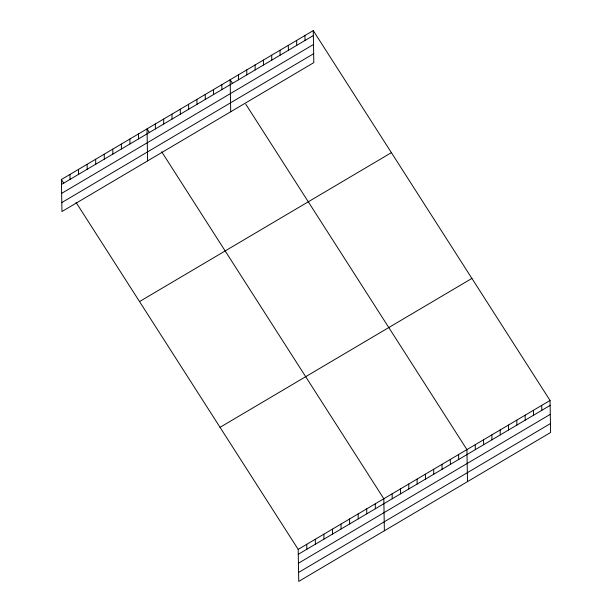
<?xml version="1.0" encoding="UTF-8"?>
<svg xmlns="http://www.w3.org/2000/svg" width="612" height="612" viewBox="0 0 612 612"><rect width="100%" height="100%" fill="white"/><g stroke="black" fill="none" stroke-linecap="round" stroke-linejoin="round"><path stroke-width="0.92" d="M313.26 30.6L313.818 62.623L61.957 211.53L61.399 179.507L313.26 30.6L550.043 400.47L550.601 432.493L298.74 581.4L298.182 549.377L76.079 202.442M61.483 184.449L313.344 35.542M61.636 193.384L313.497 44.477M61.797 202.595L313.658 53.688M139.536 301.563L391.397 152.656M220.045 427.321L471.906 278.414M298.182 549.377L550.043 400.47M298.274 554.319L550.127 405.412M298.427 563.254L550.287 414.347M298.587 572.465L550.448 423.558M232.514 83.439L230.143 79.736L230.701 111.759M245.772 104.155L466.933 449.606L467.492 481.629M149.397 132.575L147.033 128.88L147.591 160.902M161.713 151.814L383.816 498.749L384.374 530.772M61.399 179.507L63.763 183.21M541.735 405.381L541.819 410.323M533.419 410.3L533.511 415.242M525.111 415.211L525.195 420.153M516.796 420.123L516.888 425.065M508.488 425.042L508.572 429.984M500.172 429.953L500.264 434.895M491.864 434.864L491.949 439.806M483.557 439.783L483.641 444.725M475.241 444.694L475.325 449.636M458.618 454.525L458.702 459.467M450.31 459.436L450.394 464.378M441.994 464.355L442.086 469.289M433.686 469.266L433.77 474.208M425.371 474.178L425.462 479.119M417.063 479.097L417.147 484.031M408.747 484.008L408.839 488.95M400.439 488.919L400.523 493.861M392.131 493.838L392.216 498.772M375.255 503.814L375.34 508.756M366.687 508.878L366.779 513.812M358.127 513.935L358.211 518.877M349.567 518.999L349.651 523.941M340.999 524.063L341.083 529.005M332.438 529.128L332.523 534.069M323.87 534.192L323.962 539.126M315.31 539.249L315.394 544.19M304.944 35.511L305.028 40.453M306.75 544.313L306.834 549.255M296.636 40.43L296.721 45.372M288.321 45.342L288.413 50.283M280.013 50.253L280.097 55.195M271.697 55.172L271.789 60.114M263.389 60.083L263.474 65.025M255.074 64.994L255.166 69.936M246.766 69.913L246.85 74.855M238.458 74.825L238.542 79.767M221.835 84.655L221.919 89.597M213.519 89.566L213.603 94.508M205.211 94.485L205.295 99.419M196.896 99.396L196.988 104.338M188.588 104.308L188.672 109.25M180.272 109.227L180.364 114.161M171.964 114.138L172.049 119.08M163.649 119.049L163.741 123.991M155.341 123.968L155.425 128.903M138.465 133.944L138.549 138.886M129.905 139.008L129.989 143.942M121.337 144.065L121.428 149.007M112.776 149.129L112.86 154.071M104.216 154.193L104.3 159.135M95.648 159.258L95.74 164.2M87.088 164.322L87.172 169.256M78.527 169.379L78.611 174.321M69.959 174.443L70.043 179.385"/></g></svg>
